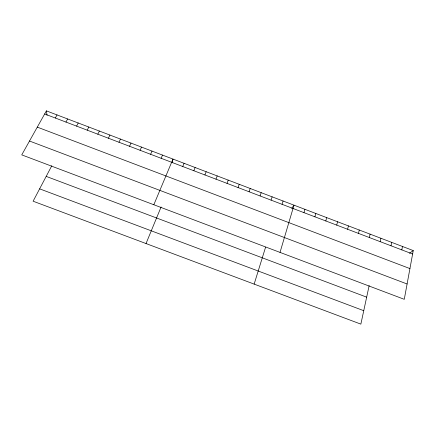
<?xml version="1.0" encoding="UTF-8"?>
<svg xmlns="http://www.w3.org/2000/svg" width="435" height="435" viewBox="0 0 435 435"><rect width="100%" height="100%" fill="white"/><g stroke="black" fill="none" stroke-linecap="round" stroke-linejoin="round"><path stroke-width="0.65" d="M413.25 250.576L404.273 299.313L21.75 154.876L46.393 110.871L413.25 250.576L409.46 253.268M401.82 249.891L402.484 246.476M391.005 245.78L391.701 242.371M380.174 241.659L380.902 238.26M369.157 285.572L360.86 324.129L33.109 201.209L51.808 165.735M369.331 237.532L370.093 234.139M172.124 162.75L172.978 159.079L153.827 204.749M358.473 233.399L359.267 230.017M347.603 229.261L348.424 225.89M336.712 225.118L337.571 221.758M325.815 220.969L326.701 217.62M314.897 216.809L315.815 213.471M303.967 212.65L304.919 209.322M280.015 252.392L294 205.168L291.749 208.278M282.059 204.314L283.076 201.003M254.149 284.109L265.595 247.162M271.081 200.138L272.131 196.837M260.092 195.957L261.174 192.667M249.086 191.764L250.201 188.485M238.07 187.572L239.217 184.304M227.032 183.374L228.212 180.112M215.983 179.166L217.195 175.919M204.918 174.957L206.163 171.716M193.841 170.737L195.119 167.508M182.743 166.518L184.059 163.299M146.024 243.556L161.091 207M161.129 158.291L162.505 155.088M150.608 154.284L152.016 151.097M140.075 150.276L141.516 147.095M129.527 146.263L131 143.093M118.967 142.245L120.473 139.086M108.391 138.221L109.93 135.067M97.804 134.192L99.376 131.049M87.201 130.157L88.805 127.025M76.587 126.117L78.224 122.996M65.957 122.072L67.626 118.956M55.316 118.021L57.018 114.916M46.192 176.387L366.661 297.154M39.628 188.844L363.752 310.699M29.504 141.027L407.095 283.984M44.658 113.965L412.619 254.002M37.29 127.123L409.933 268.585M46.393 110.871L47.051 115.351"/></g></svg>
